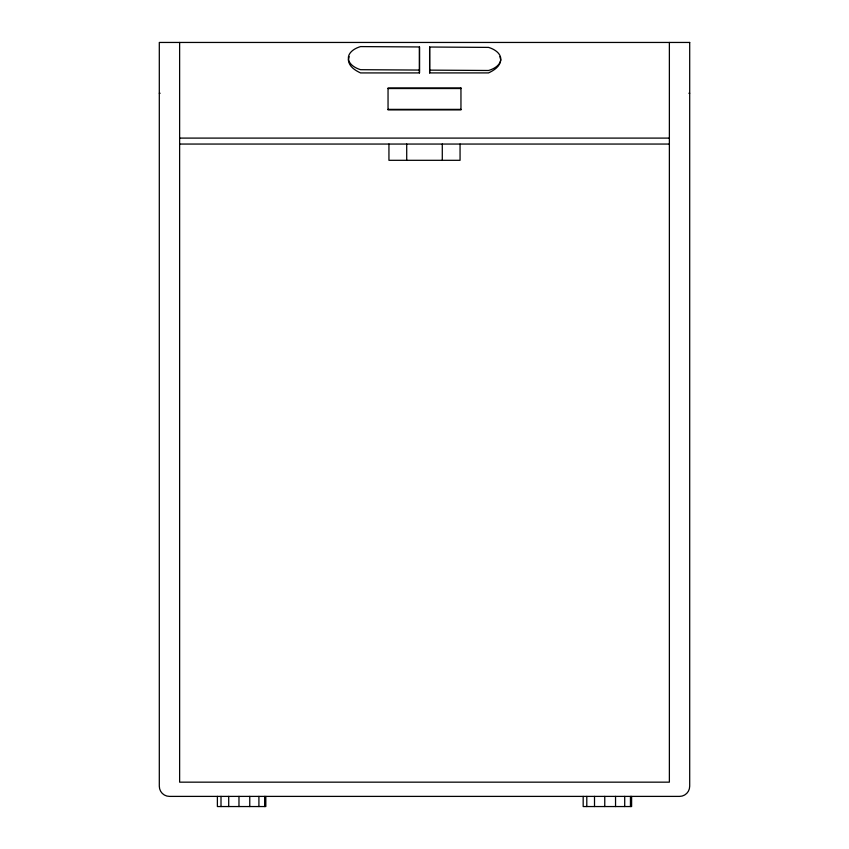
<?xml version="1.0" encoding="UTF-8"?>
<svg xmlns="http://www.w3.org/2000/svg" width="849" height="849" viewBox="0 0 849 849"><rect width="100%" height="100%" fill="white"/><g stroke="black" fill="none" stroke-linecap="round" stroke-linejoin="round"><path stroke-width="1.27" d="M419.459 72.918L419.48 46.96L360.549 46.589A23.029 13.085 0.5 0 0 348.366 58.061A23.029 13.085 0.5 0 0 360.56 69.692L419.491 70.064L419.459 72.918L360.528 72.929C355.062 70.34 349.003 66.583 348.345 60.003L349.172 56.671M499.923 56.66L500.761 59.982C500.103 66.572 494.022 70.318 488.557 72.908L429.626 72.918L429.615 50.282L429.636 47.024L488.568 47.395A23.029 13.085 0.5 0 1 500.772 59.016A23.029 13.085 0.5 0 1 488.578 70.488L429.647 70.127L429.636 47.024M429.626 72.918L429.647 70.127M388.046 88.529L460.954 88.529M159.304 93.252L160.111 93.252M688.889 93.252L689.696 93.252M388.046 109.372L460.954 109.372M179.627 138.1L669.373 138.1M179.627 144.054L669.373 144.054M419.48 46.96L419.491 70.064M669.373 42.45L669.373 782.162L179.627 782.162L179.627 42.45M631.614 796.394L631.614 806.55L583.178 806.55L583.178 796.394M630.446 796.394L630.446 806.55M624.715 796.394L624.715 806.55M615.546 796.394L615.546 806.55M604.764 796.394L604.764 806.55M594.512 796.394L594.512 806.55M586.797 796.394L586.797 806.55M460.062 144.054L460.062 160.312L388.938 160.312L388.938 144.054M442.287 144.054L442.287 160.312M406.713 144.054L406.713 160.312M265.822 796.394L265.822 806.55L217.386 806.55L217.386 796.394M264.655 796.394L264.655 806.55M258.913 796.394L258.913 806.55M249.755 796.394L249.755 806.55M238.972 796.394L238.972 806.55M228.71 796.394L228.71 806.55M221.005 796.394L221.005 806.55M689.696 42.45L159.304 42.45L159.304 786.227A10.156 10.156 0 0 0 169.46 796.394L679.54 796.394A10.156 10.156 0 0 0 689.696 786.227L689.696 42.45M460.954 87.988L388.046 87.988L388.046 109.903L460.954 109.903L460.954 87.988"/></g></svg>
